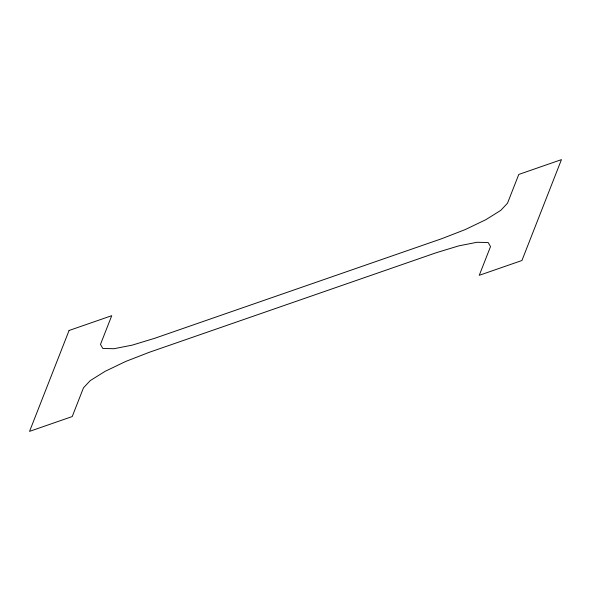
<?xml version="1.0" encoding="UTF-8"?>
<svg xmlns="http://www.w3.org/2000/svg" width="591" height="591" viewBox="0 0 591 591"><rect width="100%" height="100%" fill="white"/><g stroke="black" fill="none" stroke-linecap="round" stroke-linejoin="round"><path stroke-width="0.89" d="M69.073 330.487L29.55 431.371L72.22 416.559L83.486 387.814L90.246 380.611L105.095 371.347L125.78 361.419L149.139 352.347L436.365 252.682L458.852 245.849L477.04 242.28L488.159 242.539L490.523 246.573L479.257 275.317L521.927 260.513L561.45 159.629L518.78 174.441L507.514 203.186L500.754 210.389L485.905 219.653L465.22 229.581L441.861 238.653L154.635 338.318L132.148 345.151L113.96 348.72L102.841 348.461L100.477 344.427L111.743 315.683L69.073 330.487"/></g></svg>
